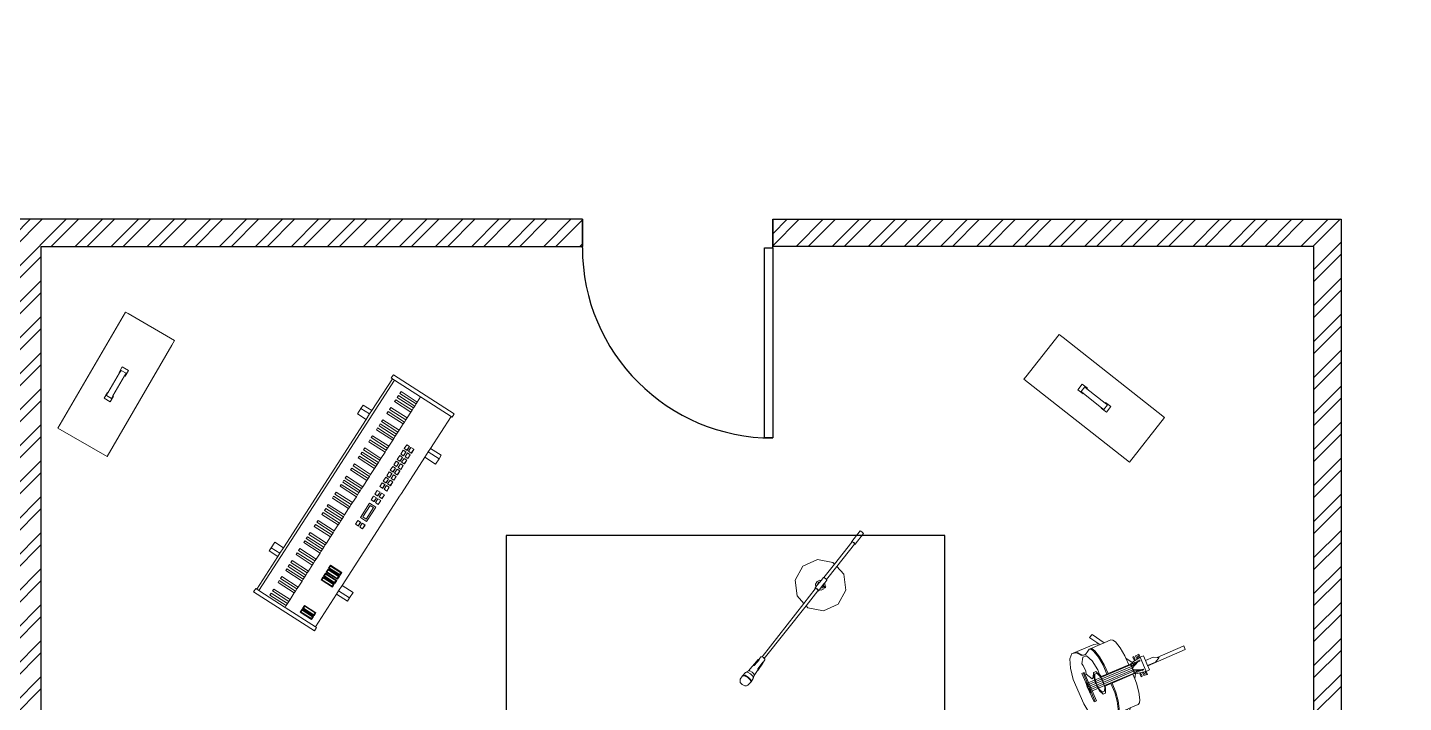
# Model space of a CAD drawing. Header units: metres. Extents: x 217 to 1422, y -179 to 129.
# Drawn here: x 1202.89 to 1213.02, y 44.3 to 49.27 of the extents above; entities that cross this region are included whole.
import ezdxf

# ---------------------------------------------------------------- set-up
doc = ezdxf.new("R2010")
doc.units = ezdxf.units.M
doc.header["$LTSCALE"] = 0.5
doc.header["$MEASUREMENT"] = 0

# ---------------------------------------------------------------- blocks, each defined once
blk = doc.blocks.new('Guitar Stand Accoustic')
at = {"lineweight": 0}
for p, q in [((-0.36, 14.26), (-0.15, 22.09)), ((-0.15, 22.09), (0.58, 22.15)), ((0.61, 22.04), (0.46, 16.54)), ((0.58, 22.15), (0.61, 22.04)), ((-0.24, 15.89), (0.3, 16.87)), ((0.3, 16.87), (0.46, 16.54)), ((0.46, 16.54), (0.8, 15.87)), ((-1.87, 13.59), (-1.88, 13.36)), ((-1.88, 13.36), (-1.38, 13.35)), ((-1.38, 13.58), (-1.87, 13.59)), ((-1.38, 13.53), (-1.38, 13.58)), ((-1.38, 13.53), (-1.25, 13.52)), ((-1.38, 13.37), (-1.38, 13.53)), ((-1.38, 13.35), (-1.38, 13.37)), ((-1.38, 13.37), (-1.22, 13.37)), ((-1.26, 13.57), (-1.24, 14.28)), ((-1.25, 13.52), (-1.26, 13.57)), ((-1.26, 13.57), (1.73, 13.52)), ((-1.22, 13.37), (-1.25, 13.52)), ((-1.24, 14.28), (-0.36, 14.26)), ((-1.17, 13.03), (-1.22, 13.37)), ((-0.69, 13.27), (-0.77, 13.21)), ((-0.61, 13.21), (-0.69, 13.27)), ((-0.36, 14.26), (-0.27, 14.26)), ((-0.27, 14.26), (-0.24, 15.89)), ((-0.27, 14.26), (0.77, 14.24)), ((0.8, 15.87), (0.77, 14.24)), ((1.75, 14.22), (0.77, 14.24)), ((1.63, 12.99), (1.69, 13.32)), ((1.69, 13.32), (1.72, 13.47)), ((1.85, 13.32), (1.69, 13.32)), ((1.72, 13.47), (1.73, 13.52)), ((1.85, 13.47), (1.72, 13.47)), ((1.73, 13.52), (1.75, 14.22)), ((1.85, 13.53), (2.35, 13.52)), ((1.85, 13.47), (1.85, 13.53)), ((1.85, 13.32), (1.85, 13.47)), ((1.85, 13.29), (1.85, 13.32)), ((2.35, 13.29), (1.85, 13.29)), ((2.35, 13.52), (2.35, 13.29)), ((-4.43, 10.79), (-5.88, 10.41)), ((-2.68, 10.98), (-4.43, 10.79)), ((-1.76, 10.98), (-2.68, 10.98)), ((-1.84, 12.51), (-1.85, 12.3)), ((-1.85, 12.3), (-1.35, 12.29)), ((-1.83, 13.1), (-1.84, 12.88)), ((-1.84, 12.88), (-1.34, 12.87)), ((-1.34, 12.5), (-1.84, 12.51)), ((-1.33, 13.09), (-1.83, 13.1)), ((-1.76, 10.98), (-0.79, 11.56)), ((-0.8, 10.97), (-1.76, 10.98)), ((-1.35, 12.45), (-1.34, 12.5)), ((-1.35, 12.45), (-1.07, 12.45)), ((-1.35, 12.3), (-1.35, 12.45)), ((-1.35, 12.29), (-1.35, 12.3)), ((-1.35, 12.3), (-1.05, 12.3)), ((-1.34, 13.04), (-1.33, 13.09)), ((-1.34, 13.04), (-1.17, 13.03)), ((-1.34, 12.89), (-1.34, 13.04)), ((-1.34, 12.87), (-1.34, 12.89)), ((-1.34, 12.89), (-1.14, 12.88)), ((-1.14, 12.88), (-1.17, 13.03)), ((-1.07, 12.45), (-1.14, 12.88)), ((-1.05, 12.3), (-1.07, 12.45)), ((-0.97, 11.86), (-1.05, 12.3)), ((-0.79, 11.6), (-0.97, 11.86)), ((-0.88, 6.63), (-0.8, 10.97)), ((-0.79, 11.43), (-0.8, 11.32)), ((-0.8, 10.97), (-0.8, 11.32)), ((-0.8, 11.32), (1.2, 11.28)), ((-0.67, 11.31), (-0.8, 11.32)), ((-0.79, 11.56), (-0.79, 11.6)), ((-0.79, 11.43), (-0.79, 11.56)), ((-0.79, 11.43), (1.2, 11.4)), ((-0.78, 5.06), (-0.67, 11.31)), ((-0.77, 12.9), (-0.77, 13.21)), ((-0.69, 12.96), (-0.77, 12.9)), ((-0.77, 12.9), (-0.61, 12.9)), ((-0.66, 12.19), (-0.74, 12.14)), ((-0.74, 11.83), (-0.74, 12.14)), ((-0.66, 11.88), (-0.74, 11.83)), ((-0.74, 11.83), (-0.58, 11.83)), ((-0.65, 12.78), (-0.73, 12.73)), ((-0.73, 12.41), (-0.73, 12.73)), ((-0.65, 12.47), (-0.73, 12.41)), ((-0.73, 12.41), (-0.57, 12.41)), ((-0.61, 12.9), (-0.69, 12.96)), ((-0.67, 11.31), (-0.66, 11.83)), ((-0.32, 11.31), (-0.67, 11.31)), ((-0.58, 12.14), (-0.66, 12.19)), ((-0.58, 11.83), (-0.66, 11.88)), ((-0.57, 12.72), (-0.65, 12.78)), ((-0.57, 12.41), (-0.65, 12.47)), ((0.02, 11.3), (-0.62, 12.9)), ((-0.61, 12.9), (-0.61, 13.21)), ((-0.32, 11.31), (-0.61, 12.41)), ((-0.58, 11.83), (-0.58, 12.14)), ((-0.57, 12.41), (-0.57, 12.72)), ((-0.48, 2.37), (-0.32, 11.31)), ((0.02, 11.3), (-0.32, 11.31)), ((-0.13, 2.37), (0.02, 11.3)), ((0.2, 11.3), (0.02, 11.3)), ((0.2, 11.3), (0.37, 11.29)), ((0.26, 5.11), (0.37, 11.29)), ((0.37, 11.29), (1.08, 12.87)), ((0.37, 11.29), (0.72, 11.29)), ((0.61, 5.07), (0.72, 11.29)), ((0.72, 11.29), (1.04, 12.38)), ((0.72, 11.29), (1.07, 11.28)), ((0.96, 5.02), (1.07, 11.28)), ((1, 12.11), (1.09, 12.16)), ((1, 11.8), (1, 12.11)), ((1, 11.8), (1.08, 11.85)), ((1.16, 11.8), (1, 11.8)), ((1.01, 12.69), (1.1, 12.75)), ((1.01, 12.38), (1.01, 12.69)), ((1.01, 12.38), (1.09, 12.44)), ((1.17, 12.38), (1.01, 12.38)), ((1.07, 13.18), (1.16, 13.24)), ((1.07, 12.87), (1.07, 13.18)), ((1.07, 12.87), (1.15, 12.92)), ((1.23, 12.87), (1.07, 12.87)), ((1.07, 11.28), (1.08, 11.8)), ((1.07, 11.28), (1.2, 11.28)), ((1.08, 11.85), (1.16, 11.8)), ((1.09, 12.44), (1.17, 12.38)), ((1.09, 12.16), (1.17, 12.11)), ((1.1, 12.75), (1.18, 12.69)), ((1.11, 6.6), (1.19, 10.93)), ((1.15, 12.92), (1.23, 12.87)), ((1.16, 13.24), (1.24, 13.18)), ((1.16, 11.8), (1.17, 12.11)), ((1.17, 12.38), (1.18, 12.69)), ((1.19, 10.93), (1.2, 11.28)), ((1.19, 10.93), (2.59, 10.89)), ((1.2, 11.57), (1.32, 11.72)), ((1.2, 11.4), (1.2, 11.57)), ((1.2, 11.4), (1.2, 11.28)), ((1.23, 12.87), (1.24, 13.18)), ((1.32, 11.72), (1.39, 11.81)), ((1.32, 11.72), (2.59, 10.89)), ((1.39, 11.81), (1.48, 12.25)), ((1.48, 12.25), (1.51, 12.4)), ((1.78, 12.25), (1.48, 12.25)), ((1.51, 12.4), (1.6, 12.84)), ((1.78, 12.4), (1.51, 12.4)), ((1.6, 12.84), (1.63, 12.99)), ((1.79, 12.83), (1.6, 12.84)), ((1.79, 12.98), (1.63, 12.99)), ((1.78, 12.4), (1.79, 12.45)), ((1.78, 12.25), (1.78, 12.4)), ((1.78, 12.24), (1.78, 12.25)), ((2.28, 12.23), (1.78, 12.24)), ((1.79, 12.98), (1.8, 13.04)), ((1.79, 12.83), (1.79, 12.98)), ((1.79, 12.81), (1.79, 12.83)), ((2.29, 12.81), (1.79, 12.81)), ((1.79, 12.45), (2.28, 12.44)), ((1.8, 13.04), (2.29, 13.03)), ((2.28, 12.44), (2.28, 12.23)), ((2.29, 13.03), (2.29, 12.81)), ((2.59, 10.89), (3.06, 10.88)), ((3.06, 10.88), (4.81, 10.63)), ((4.81, 10.63), (6.25, 10.2)), ((-9.13, 6.55), (-6.61, 8.06)), ((-6.62, 7.49), (-6.61, 8.06)), ((-6.61, 8.06), (-6.58, 9.77)), ((-6.41, 10.12), (-6.58, 9.77)), ((-5.88, 10.41), (-6.41, 10.12)), ((6.25, 10.2), (6.77, 9.89)), ((6.77, 9.89), (6.92, 9.54)), ((6.88, 7.25), (6.89, 8.1)), ((6.89, 8.1), (6.92, 9.54)), ((6.89, 8.1), (9.26, 6.56)), ((-8.72, 5.91), (-9.13, 6.55)), ((-7, 6.94), (-8.72, 5.91)), ((-7.22, 2.08), (-7.14, 6.42)), ((-7, 6.94), (-7.14, 6.42)), ((-6.92, 7.24), (-7, 6.94)), ((-6.62, 7.49), (-6.92, 7.24)), ((-6.49, 5.55), (-6.66, 5.2)), ((-6.66, 5.2), (-6.65, 5.44)), ((-6.65, 5.44), (-6.62, 7.49)), ((-6.49, 5.78), (-6.65, 5.44)), ((-5.96, 6.08), (-6.49, 5.78)), ((-5.96, 5.84), (-6.49, 5.55)), ((-4.51, 6.45), (-5.96, 6.08)), ((-4.51, 6.22), (-5.96, 5.84)), ((-2.75, 6.64), (-4.51, 6.45)), ((-2.76, 6.41), (-4.51, 6.22)), ((-0.88, 6.4), (-2.76, 6.41)), ((-0.88, 6.63), (-2.75, 6.64)), ((-0.91, 5.16), (-0.88, 6.4)), ((-0.88, 6.4), (-0.88, 6.63)), ((1.09, 5.13), (1.11, 6.36)), ((1.11, 6.6), (2.98, 6.54)), ((1.11, 6.36), (1.11, 6.6)), ((1.11, 6.36), (2.98, 6.31)), ((2.98, 6.54), (4.73, 6.29)), ((2.98, 6.31), (4.73, 6.06)), ((4.73, 6.29), (6.17, 5.86)), ((4.73, 6.06), (6.17, 5.63)), ((6.17, 5.86), (6.69, 5.55)), ((6.17, 5.63), (6.69, 5.31)), ((6.69, 5.55), (6.84, 5.2)), ((6.69, 5.31), (6.84, 4.96)), ((6.84, 5.2), (6.88, 7.25)), ((6.88, 7.25), (7.09, 7.06)), ((8.83, 5.94), (7.09, 7.06)), ((7.09, 7.06), (7.17, 6.99)), ((7.17, 6.99), (7.37, 6.16)), ((7.29, 1.83), (7.37, 6.16)), ((8.93, 5.91), (8.83, 5.94)), ((9.26, 6.56), (8.93, 5.91)), ((-7, 2.9), (-7.22, 2.08)), ((-7, 2.67), (-7.22, 1.85)), ((-6.15, 3.59), (-7, 2.9)), ((-6.16, 3.36), (-7, 2.67)), ((-6.66, 5.2), (-6.43, 4.85)), ((-6.43, 4.85), (-6, 4.17)), ((-5.96, 4.11), (-6.16, 3.36)), ((-6, 4.17), (-6.15, 3.59)), ((-6, 4.17), (-5.96, 4.11)), ((-1.31, 5.12), (-2.19, 4.74)), ((-2.19, 4.74), (-2.19, 4.24)), ((-2.19, 4.24), (-1.33, 3.82)), ((-1.81, 4.69), (-1.82, 4.27)), ((-1.82, 4.27), (-1.1, 3.93)), ((-1.08, 5.01), (-1.81, 4.69)), ((-1.33, 3.82), (-0.05, 3.66)), ((-0.91, 5.16), (-1.31, 5.12)), ((-1.1, 3.93), (0.07, 3.78)), ((0.09, 5.12), (-1.08, 5.01)), ((-0.91, 5.04), (-0.91, 5.16)), ((-0.03, 5.12), (-0.91, 5.04)), ((-0.83, 2.38), (-0.78, 5.06)), ((-0.03, 5.12), (0.21, 5.12)), ((1.24, 3.88), (0.07, 3.78)), ((0.09, 5.12), (1.26, 4.97)), ((1.47, 3.77), (0.18, 3.66)), ((0.21, 5.12), (1.08, 5.01)), ((0.22, 2.36), (0.26, 5.11)), ((0.56, 2.36), (0.61, 5.07)), ((0.91, 2.35), (0.96, 5.02)), ((1.08, 5.01), (1.09, 5.13)), ((1.09, 5.13), (1.49, 5.07)), ((1.97, 4.21), (1.24, 3.88)), ((1.26, 4.97), (1.98, 4.62)), ((1.3, 3.4), (1.47, 3.66)), ((2.58, 2.66), (1.3, 3.4)), ((2.34, 4.16), (1.47, 3.77)), ((2.34, 4.04), (1.47, 3.66)), ((1.49, 5.07), (1.69, 4.98)), ((1.49, 4.96), (1.69, 4.98)), ((1.49, 4.96), (2.35, 4.54)), ((1.69, 4.98), (2.5, 5.05)), ((1.98, 4.62), (1.97, 4.21)), ((2.35, 4.54), (2.34, 4.16)), ((2.34, 4.16), (2.34, 4.04)), ((2.5, 5.05), (4.57, 4.69)), ((3.16, 2.77), (2.58, 2.66)), ((4.35, 2.74), (3.16, 2.77)), ((4.77, 2.61), (4.35, 2.74)), ((4.57, 4.69), (5.83, 4.03)), ((5.9, 3.26), (4.77, 2.61)), ((5.83, 4.03), (5.9, 3.26)), ((6.15, 3.96), (6.1, 3.89)), ((6.1, 3.89), (6.27, 3.14)), ((6.6, 4.62), (6.15, 3.96)), ((6.15, 3.96), (6.28, 3.37)), ((6.27, 3.14), (7.09, 2.42)), ((6.28, 3.37), (7.1, 2.65)), ((6.84, 4.96), (6.6, 4.62)), ((6.84, 4.96), (6.84, 5.2)), ((-7.22, 1.85), (-7.22, 2.08)), ((-7.22, 1.85), (-6.44, 1.05)), ((-6.44, 1.05), (-4.79, 0.42)), ((-4.79, 0.42), (-2.55, 0.05)), ((-2.94, 2.53), (-2.95, 2.3)), ((-2.95, 2.3), (-2.95, 2.05)), ((-2.95, 2.3), (3.03, 2.2)), ((-2.95, 2.05), (-1.71, 2.03)), ((-2.94, 2.53), (3.03, 2.43)), ((-2.55, 0.05), (2.55, -0.05)), ((-0.84, 1.97), (-1.71, 2.03)), ((-0.91, 2.17), (-1.06, 2.08)), ((-1.06, 2.08), (-0.76, 2.08)), ((-0.76, 2.08), (-0.91, 2.17)), ((-0.84, 1.97), (0.03, 1.89)), ((-0.56, 2.17), (-0.71, 2.08)), ((-0.71, 2.08), (-0.41, 2.07)), ((-0.41, 2.07), (-0.56, 2.17)), ((-0.21, 2.16), (-0.36, 2.07)), ((-0.36, 2.07), (-0.06, 2.06)), ((-0.06, 2.06), (-0.21, 2.16)), ((0.9, 1.94), (0.03, 1.89)), ((0.14, 2.06), (0.29, 2.15)), ((0.43, 2.06), (0.14, 2.06)), ((0.29, 2.15), (0.43, 2.06)), ((0.49, 2.05), (0.64, 2.14)), ((0.78, 2.05), (0.49, 2.05)), ((0.64, 2.14), (0.78, 2.05)), ((0.83, 2.05), (0.98, 2.13)), ((1.13, 2.04), (0.83, 2.05)), ((0.9, 1.94), (1.78, 1.97)), ((0.98, 2.13), (1.13, 2.04)), ((3.02, 1.94), (1.78, 1.97)), ((4.8, 0.25), (2.55, -0.05)), ((3.03, 2.2), (3.02, 1.94)), ((3.03, 2.43), (3.03, 2.2)), ((6.48, 0.82), (4.8, 0.25)), ((7.29, 1.59), (6.48, 0.82)), ((7.09, 2.42), (7.29, 1.59)), ((7.1, 2.65), (7.29, 1.83)), ((7.29, 1.59), (7.29, 1.83))]:
    blk.add_line(p, q, dxfattribs=at)
blk = doc.blocks.new('Keyboard')
at = {"lineweight": 0}
for p, q in [((-16.73, 13.45), (-16.73, 15.94)), ((-16.73, 15.94), (-15.98, 15.94)), ((-15.98, 13.45), (-15.98, 15.94)), ((-15.98, 15.94), (-14.7, 15.94)), ((-14.7, 13.45), (-14.7, 15.94)), ((14.7, 13.45), (14.7, 15.94)), ((14.7, 15.94), (15.98, 15.94)), ((15.98, 13.45), (15.98, 15.94)), ((16.75, 15.94), (15.98, 15.94)), ((16.75, 13.45), (16.75, 15.94)), ((-24.24, 13.7), (-24.99, 13.7)), ((-24.99, 13.7), (-24.99, -0.25)), ((-24.24, 13.7), (-24.24, 13.45)), ((-24.24, 13.45), (-24.24, 6.48)), ((-16.73, 13.45), (-24.24, 13.45)), ((-15.98, 13.45), (-16.73, 13.45)), ((-14.7, 13.45), (-15.98, 13.45)), ((-5.93, 13.45), (-14.7, 13.45)), ((-5.33, 13.45), (-5.93, 13.45)), ((5.76, 13.45), (-5.33, 13.45)), ((6.41, 13.45), (5.76, 13.45)), ((14.7, 13.45), (6.41, 13.45)), ((15.98, 13.45), (14.7, 13.45)), ((16.75, 13.45), (15.98, 13.45)), ((24.08, 13.45), (16.75, 13.45)), ((24.08, 13.45), (24.08, 13.7)), ((24.08, 13.7), (24.82, 13.7)), ((24.08, 6.48), (24.08, 13.45)), ((24.82, -0.25), (24.82, 13.7)), ((-23.43, 12.04), (-22.75, 12.04)), ((-23.43, 9.44), (-23.43, 12.04)), ((-23.31, 11.92), (-22.87, 11.92)), ((-23.31, 9.56), (-23.31, 11.92)), ((-22.87, 9.56), (-22.87, 11.92)), ((-22.75, 12.04), (-22.75, 9.44)), ((-22.56, 12.04), (-21.87, 12.04)), ((-22.56, 9.44), (-22.56, 12.04)), ((-22.43, 11.92), (-22, 11.92)), ((-22.43, 9.56), (-22.43, 11.92)), ((-22, 9.56), (-22, 11.92)), ((-21.87, 12.04), (-21.87, 9.44)), ((-16.02, 12.04), (-15.34, 12.04)), ((-16.02, 9.44), (-16.02, 12.04)), ((-15.9, 11.92), (-15.46, 11.92)), ((-15.9, 9.56), (-15.9, 11.92)), ((-15.46, 9.56), (-15.46, 11.92)), ((-15.34, 12.04), (-15.34, 9.44)), ((-15.15, 12.04), (-14.46, 12.04)), ((-15.15, 9.44), (-15.15, 12.04)), ((-15.02, 11.92), (-14.59, 11.92)), ((-15.02, 9.56), (-15.02, 11.92)), ((-14.59, 9.56), (-14.59, 11.92)), ((-14.46, 12.04), (-14.46, 9.44)), ((-14.21, 12.04), (-13.53, 12.04)), ((-14.21, 9.44), (-14.21, 12.04)), ((-14.09, 11.92), (-13.65, 11.92)), ((-14.09, 9.56), (-14.09, 11.92)), ((-13.65, 9.56), (-13.65, 11.92)), ((-13.53, 12.04), (-13.53, 9.44)), ((-13.34, 12.04), (-12.66, 12.04)), ((-13.34, 9.44), (-13.34, 12.04)), ((-13.22, 11.92), (-12.78, 11.92)), ((-13.22, 9.56), (-13.22, 11.92)), ((-12.78, 9.56), (-12.78, 11.92)), ((-12.66, 12.04), (-12.66, 9.44)), ((-3.39, 10.85), (-2.52, 10.85)), ((-3.39, 10.85), (-3.39, 10.83)), ((-3.39, 10.83), (-2.52, 10.83)), ((-3.39, 10.21), (-3.39, 10.83)), ((-2.52, 10.85), (-2.52, 10.83)), ((-2.52, 10.21), (-2.52, 10.83)), ((-1.77, 10.72), (-1.77, 9.29)), ((1.53, 10.72), (-1.77, 10.72)), ((1.53, 9.29), (1.53, 10.72)), ((2.21, 10.85), (3.08, 10.85)), ((2.21, 10.85), (2.21, 10.83)), ((2.21, 10.83), (3.08, 10.83)), ((2.21, 10.21), (2.21, 10.83)), ((3.08, 10.85), (3.08, 10.83)), ((3.08, 10.21), (3.08, 10.83)), ((3.52, 10.85), (4.39, 10.85)), ((3.52, 10.85), (3.52, 10.83)), ((3.52, 10.83), (4.39, 10.83)), ((3.52, 10.21), (3.52, 10.83)), ((4.39, 10.85), (4.39, 10.83)), ((4.39, 10.21), (4.39, 10.83)), ((5.26, 10.85), (6.13, 10.85)), ((5.26, 10.85), (5.26, 10.83)), ((5.26, 10.83), (6.13, 10.83)), ((5.26, 10.21), (5.26, 10.83)), ((6.13, 10.85), (6.13, 10.83)), ((6.13, 10.21), (6.13, 10.83)), ((6.51, 10.85), (7.38, 10.85)), ((6.51, 10.85), (6.51, 10.83)), ((6.51, 10.83), (7.38, 10.83)), ((6.51, 10.21), (6.51, 10.83)), ((7.38, 10.85), (7.38, 10.83)), ((7.38, 10.21), (7.38, 10.83)), ((7.75, 10.85), (8.62, 10.85)), ((7.75, 10.85), (7.75, 10.83)), ((7.75, 10.83), (8.62, 10.83)), ((7.75, 10.21), (7.75, 10.83)), ((8.62, 10.85), (8.62, 10.83)), ((8.62, 10.21), (8.62, 10.83)), ((9, 10.85), (9.87, 10.85)), ((9, 10.85), (9, 10.83)), ((9, 10.83), (9.87, 10.83)), ((9, 10.21), (9, 10.83)), ((9.87, 10.85), (9.87, 10.83)), ((9.87, 10.21), (9.87, 10.83)), ((10.24, 10.85), (11.11, 10.85)), ((10.24, 10.85), (10.24, 10.83)), ((10.24, 10.83), (11.11, 10.83)), ((10.24, 10.21), (10.24, 10.83)), ((11.11, 10.85), (11.11, 10.83)), ((11.11, 10.21), (11.11, 10.83)), ((11.49, 10.85), (12.36, 10.85)), ((11.49, 10.85), (11.49, 10.83)), ((11.49, 10.83), (12.36, 10.83)), ((11.49, 10.21), (11.49, 10.83)), ((12.36, 10.85), (12.36, 10.83)), ((12.36, 10.21), (12.36, 10.83)), ((12.73, 10.85), (13.6, 10.85)), ((12.73, 10.85), (12.73, 10.83)), ((12.73, 10.83), (13.6, 10.83)), ((12.73, 10.21), (12.73, 10.83)), ((13.6, 10.85), (13.6, 10.83)), ((13.6, 10.21), (13.6, 10.83)), ((13.98, 10.85), (14.85, 10.85)), ((13.98, 10.85), (13.98, 10.83)), ((13.98, 10.83), (14.85, 10.83)), ((13.98, 10.21), (13.98, 10.83)), ((14.85, 10.85), (14.85, 10.83)), ((14.85, 10.21), (14.85, 10.83)), ((-22.75, 9.44), (-23.43, 9.44)), ((-23.31, 9.56), (-22.87, 9.56)), ((-21.87, 9.44), (-22.56, 9.44)), ((-22.43, 9.56), (-22, 9.56)), ((-15.34, 9.44), (-16.02, 9.44)), ((-15.9, 9.56), (-15.46, 9.56)), ((-14.46, 9.44), (-15.15, 9.44)), ((-15.02, 9.56), (-14.59, 9.56)), ((-13.53, 9.44), (-14.21, 9.44)), ((-14.09, 9.56), (-13.65, 9.56)), ((-12.66, 9.44), (-13.34, 9.44)), ((-13.22, 9.56), (-12.78, 9.56)), ((-2.52, 10.21), (-3.39, 10.21)), ((-3.39, 9.86), (-2.52, 9.86)), ((-3.39, 9.86), (-3.39, 9.84)), ((-3.39, 9.84), (-2.52, 9.84)), ((-3.39, 9.22), (-3.39, 9.84)), ((-2.52, 9.22), (-3.39, 9.22)), ((-2.52, 9.86), (-2.52, 9.84)), ((-2.52, 9.22), (-2.52, 9.84)), ((-1.77, 9.29), (1.53, 9.29)), ((-1.44, 9.62), (-1.44, 10.39)), ((-1.44, 10.39), (1.2, 10.39)), ((1.2, 9.62), (-1.44, 9.62)), ((1.2, 10.39), (1.2, 9.62)), ((3.08, 10.21), (2.21, 10.21)), ((2.21, 9.86), (3.08, 9.86)), ((2.21, 9.86), (2.21, 9.84)), ((2.21, 9.84), (3.08, 9.84)), ((2.21, 9.22), (2.21, 9.84)), ((3.08, 9.22), (2.21, 9.22)), ((3.08, 9.86), (3.08, 9.84)), ((3.08, 9.22), (3.08, 9.84)), ((4.39, 10.21), (3.52, 10.21)), ((3.52, 9.86), (4.39, 9.86)), ((3.52, 9.86), (3.52, 9.84)), ((3.52, 9.84), (4.39, 9.84)), ((3.52, 9.22), (3.52, 9.84)), ((4.39, 9.22), (3.52, 9.22)), ((4.39, 9.86), (4.39, 9.84)), ((4.39, 9.22), (4.39, 9.84)), ((6.13, 10.21), (5.26, 10.21)), ((5.26, 9.86), (6.13, 9.86)), ((5.26, 9.86), (5.26, 9.84)), ((5.26, 9.84), (6.13, 9.84)), ((5.26, 9.22), (5.26, 9.84)), ((6.13, 9.22), (5.26, 9.22)), ((6.13, 9.86), (6.13, 9.84)), ((6.13, 9.22), (6.13, 9.84)), ((7.38, 10.21), (6.51, 10.21)), ((6.51, 9.86), (7.38, 9.86)), ((6.51, 9.86), (6.51, 9.84)), ((6.51, 9.84), (7.38, 9.84)), ((6.51, 9.22), (6.51, 9.84)), ((7.38, 9.22), (6.51, 9.22)), ((7.38, 9.86), (7.38, 9.84)), ((7.38, 9.22), (7.38, 9.84)), ((8.62, 10.21), (7.75, 10.21)), ((7.75, 9.86), (8.62, 9.86)), ((7.75, 9.86), (7.75, 9.84)), ((7.75, 9.84), (8.62, 9.84)), ((7.75, 9.22), (7.75, 9.84)), ((8.62, 9.22), (7.75, 9.22)), ((8.62, 9.86), (8.62, 9.84)), ((8.62, 9.22), (8.62, 9.84)), ((9.87, 10.21), (9, 10.21)), ((9, 9.86), (9.87, 9.86)), ((9, 9.86), (9, 9.84)), ((9, 9.84), (9.87, 9.84)), ((9, 9.22), (9, 9.84)), ((9.87, 9.22), (9, 9.22)), ((9.87, 9.86), (9.87, 9.84)), ((9.87, 9.22), (9.87, 9.84)), ((11.11, 10.21), (10.24, 10.21)), ((10.24, 9.86), (11.11, 9.86)), ((10.24, 9.86), (10.24, 9.84)), ((10.24, 9.84), (11.11, 9.84)), ((10.24, 9.22), (10.24, 9.84)), ((11.11, 9.22), (10.24, 9.22)), ((11.11, 9.86), (11.11, 9.84)), ((11.11, 9.22), (11.11, 9.84)), ((12.36, 10.21), (11.49, 10.21)), ((11.49, 9.86), (12.36, 9.86)), ((11.49, 9.86), (11.49, 9.84)), ((11.49, 9.84), (12.36, 9.84)), ((11.49, 9.22), (11.49, 9.84)), ((12.36, 9.22), (11.49, 9.22)), ((12.36, 9.86), (12.36, 9.84)), ((12.36, 9.22), (12.36, 9.84)), ((13.6, 10.21), (12.73, 10.21)), ((12.73, 9.86), (13.6, 9.86)), ((12.73, 9.86), (12.73, 9.84)), ((12.73, 9.84), (13.6, 9.84)), ((12.73, 9.22), (12.73, 9.84)), ((13.6, 9.22), (12.73, 9.22)), ((13.6, 9.86), (13.6, 9.84)), ((13.6, 9.22), (13.6, 9.84)), ((14.85, 10.21), (13.98, 10.21)), ((13.98, 9.86), (14.85, 9.86)), ((13.98, 9.86), (13.98, 9.84)), ((13.98, 9.84), (14.85, 9.84)), ((13.98, 9.22), (13.98, 9.84)), ((14.85, 9.22), (13.98, 9.22)), ((14.85, 9.86), (14.85, 9.84)), ((14.85, 9.22), (14.85, 9.84)), ((-24.24, 0.5), (-24.24, 6.48)), ((-24.24, 6.48), (-23.8, 6.48)), ((-23.8, 2.74), (-23.8, 6.48)), ((-23.8, 6.48), (-23.37, 6.48)), ((-23.37, 6.48), (-23.37, 2.74)), ((-23.37, 6.48), (-22.86, 6.48)), ((-22.86, 2.74), (-22.86, 6.48)), ((-22.86, 6.48), (-22.43, 6.48)), ((-22.43, 6.48), (-22.43, 2.74)), ((-22.43, 6.48), (-20.93, 6.48)), ((-20.93, 2.74), (-20.93, 6.48)), ((-20.93, 6.48), (-20.5, 6.48)), ((-20.5, 6.48), (-20.5, 2.74)), ((-20.5, 6.48), (-20, 6.48)), ((-20, 2.74), (-20, 6.48)), ((-20, 6.48), (-19.57, 6.48)), ((-19.57, 6.48), (-19.57, 2.74)), ((-19.57, 6.48), (-18.19, 6.48)), ((-18.19, 2.74), (-18.19, 6.48)), ((-18.19, 6.48), (-17.76, 6.48)), ((-17.76, 6.48), (-17.76, 2.74)), ((-17.76, 6.48), (-17.26, 6.48)), ((-17.26, 2.74), (-17.26, 6.48)), ((-17.26, 6.48), (-16.83, 6.48)), ((-16.83, 6.48), (-16.83, 2.74)), ((-16.83, 6.48), (-16.32, 6.48)), ((-16.32, 2.74), (-16.32, 6.48)), ((-16.32, 6.48), (-15.89, 6.48)), ((-15.89, 6.48), (-15.89, 2.74)), ((-15.89, 6.48), (-14.52, 6.48)), ((-14.52, 2.74), (-14.52, 6.48)), ((-14.52, 6.48), (-14.09, 6.48)), ((-14.09, 6.48), (-14.09, 2.74)), ((-14.09, 6.48), (-13.58, 6.48)), ((-13.58, 2.74), (-13.58, 6.48)), ((-13.58, 6.48), (-13.15, 6.48)), ((-13.15, 6.48), (-13.15, 2.74)), ((-13.15, 6.48), (-11.78, 6.48)), ((-11.78, 2.74), (-11.78, 6.48)), ((-11.78, 6.48), (-11.35, 6.48)), ((-11.35, 6.48), (-11.35, 2.74)), ((-11.35, 6.48), (-10.84, 6.48)), ((-10.84, 2.74), (-10.84, 6.48)), ((-10.84, 6.48), (-10.41, 6.48)), ((-10.41, 6.48), (-10.41, 2.74)), ((-10.41, 6.48), (-9.91, 6.48)), ((-9.91, 2.74), (-9.91, 6.48)), ((-9.91, 6.48), (-9.48, 6.48)), ((-9.48, 6.48), (-9.48, 2.74)), ((-9.48, 6.48), (-8.04, 6.48)), ((-8.04, 2.74), (-8.04, 6.48)), ((-8.04, 6.48), (-7.61, 6.48)), ((-7.61, 6.48), (-7.61, 2.74)), ((-7.61, 6.48), (-7.11, 6.48)), ((-7.11, 2.74), (-7.11, 6.48)), ((-7.11, 6.48), (-6.68, 6.48)), ((-6.68, 6.48), (-6.68, 2.74)), ((-6.68, 6.48), (-5.3, 6.48)), ((-5.3, 2.74), (-5.3, 6.48)), ((-5.3, 6.48), (-4.87, 6.48)), ((-4.87, 6.48), (-4.87, 2.74)), ((-4.87, 6.48), (-4.37, 6.48)), ((-4.37, 2.74), (-4.37, 6.48)), ((-4.37, 6.48), (-3.94, 6.48)), ((-3.94, 6.48), (-3.94, 2.74)), ((-3.94, 6.48), (-3.43, 6.48)), ((-3.43, 2.74), (-3.43, 6.48)), ((-3.43, 6.48), (-3, 6.48)), ((-3, 6.48), (-3, 2.74)), ((-3, 6.48), (-1.57, 6.48)), ((-1.57, 2.74), (-1.57, 6.48)), ((-1.57, 6.48), (-1.14, 6.48)), ((-1.14, 6.48), (-1.14, 2.74)), ((-1.14, 6.48), (-0.63, 6.48)), ((-0.63, 2.74), (-0.63, 6.48)), ((-0.63, 6.48), (-0.2, 6.48)), ((-0.2, 6.48), (-0.2, 2.74)), ((-0.2, 6.48), (1.17, 6.48)), ((1.17, 2.74), (1.17, 6.48)), ((1.17, 6.48), (1.6, 6.48)), ((1.6, 6.48), (1.6, 2.74)), ((1.6, 6.48), (2.11, 6.48)), ((2.11, 2.74), (2.11, 6.48)), ((2.11, 6.48), (2.54, 6.48)), ((2.54, 6.48), (2.54, 2.74)), ((2.54, 6.48), (3.04, 6.48)), ((3.04, 2.74), (3.04, 6.48)), ((3.04, 6.48), (3.47, 6.48)), ((3.47, 6.48), (3.47, 2.74)), ((3.47, 6.48), (4.91, 6.48)), ((4.91, 2.74), (4.91, 6.48)), ((4.91, 6.48), (5.34, 6.48)), ((5.34, 6.48), (5.34, 2.74)), ((5.34, 6.48), (5.84, 6.48)), ((5.84, 2.74), (5.84, 6.48)), ((5.84, 6.48), (6.27, 6.48)), ((6.27, 6.48), (6.27, 2.74)), ((6.27, 6.48), (7.65, 6.48)), ((7.65, 2.74), (7.65, 6.48)), ((7.65, 6.48), (8.08, 6.48)), ((8.08, 6.48), (8.08, 2.74)), ((8.08, 6.48), (8.58, 6.48)), ((8.58, 2.74), (8.58, 6.48)), ((8.58, 6.48), (9.01, 6.48)), ((9.01, 6.48), (9.01, 2.74)), ((9.01, 6.48), (9.52, 6.48)), ((9.52, 2.74), (9.52, 6.48)), ((9.52, 6.48), (9.95, 6.48)), ((9.95, 6.48), (9.95, 2.74)), ((9.95, 6.48), (11.39, 6.48)), ((11.39, 2.74), (11.39, 6.48)), ((11.39, 6.48), (11.82, 6.48)), ((11.82, 6.48), (11.82, 2.74)), ((11.82, 6.48), (12.32, 6.48)), ((12.32, 2.74), (12.32, 6.48)), ((12.32, 6.48), (12.75, 6.48)), ((12.75, 6.48), (12.75, 2.74)), ((12.75, 6.48), (14.13, 6.48)), ((14.13, 2.74), (14.13, 6.48)), ((14.13, 6.48), (14.56, 6.48)), ((14.56, 6.48), (14.56, 2.74)), ((14.56, 6.48), (15.06, 6.48)), ((15.06, 2.74), (15.06, 6.48)), ((15.06, 6.48), (15.49, 6.48)), ((15.49, 6.48), (15.49, 2.74)), ((15.49, 6.48), (15.99, 6.48)), ((15.99, 2.74), (15.99, 6.48)), ((15.99, 6.48), (16.42, 6.48)), ((16.42, 6.48), (16.42, 2.74)), ((16.42, 6.48), (17.86, 6.48)), ((17.86, 2.74), (17.86, 6.48)), ((17.86, 6.48), (18.29, 6.48)), ((18.29, 6.48), (18.29, 2.74)), ((18.29, 6.48), (18.8, 6.48)), ((18.8, 2.74), (18.8, 6.48)), ((18.8, 6.48), (19.23, 6.48)), ((19.23, 6.48), (19.23, 2.74)), ((19.23, 6.48), (20.6, 6.48)), ((20.6, 2.74), (20.6, 6.48)), ((20.6, 6.48), (21.03, 6.48)), ((21.03, 6.48), (21.03, 2.74)), ((21.03, 6.48), (21.54, 6.48)), ((21.54, 2.74), (21.54, 6.48)), ((21.54, 6.48), (21.97, 6.48)), ((21.97, 6.48), (21.97, 2.74)), ((21.97, 6.48), (22.47, 6.48)), ((22.47, 2.74), (22.47, 6.48)), ((22.47, 6.48), (22.9, 6.48)), ((22.9, 6.48), (22.9, 2.74)), ((22.9, 6.48), (24.08, 6.48)), ((24.08, 0.5), (24.08, 6.48)), ((-23.37, 2.74), (-23.8, 2.74)), ((-22.43, 2.74), (-22.86, 2.74)), ((-20.5, 2.74), (-20.93, 2.74)), ((-19.57, 2.74), (-20, 2.74)), ((-17.76, 2.74), (-18.19, 2.74)), ((-16.83, 2.74), (-17.26, 2.74)), ((-15.89, 2.74), (-16.32, 2.74)), ((-14.09, 2.74), (-14.52, 2.74)), ((-13.15, 2.74), (-13.58, 2.74)), ((-11.35, 2.74), (-11.78, 2.74)), ((-10.41, 2.74), (-10.84, 2.74)), ((-9.48, 2.74), (-9.91, 2.74)), ((-7.61, 2.74), (-8.04, 2.74)), ((-6.68, 2.74), (-7.11, 2.74)), ((-4.87, 2.74), (-5.3, 2.74)), ((-3.94, 2.74), (-4.37, 2.74)), ((-3, 2.74), (-3.43, 2.74)), ((-1.14, 2.74), (-1.57, 2.74)), ((-0.2, 2.74), (-0.63, 2.74)), ((1.6, 2.74), (1.17, 2.74)), ((2.54, 2.74), (2.11, 2.74)), ((3.47, 2.74), (3.04, 2.74)), ((5.34, 2.74), (4.91, 2.74)), ((6.27, 2.74), (5.84, 2.74)), ((8.08, 2.74), (7.65, 2.74)), ((9.01, 2.74), (8.58, 2.74)), ((9.95, 2.74), (9.52, 2.74)), ((11.82, 2.74), (11.39, 2.74)), ((12.75, 2.74), (12.32, 2.74)), ((14.56, 2.74), (14.13, 2.74)), ((15.49, 2.74), (15.06, 2.74)), ((16.42, 2.74), (15.99, 2.74)), ((18.29, 2.74), (17.86, 2.74)), ((19.23, 2.74), (18.8, 2.74)), ((21.03, 2.74), (20.6, 2.74)), ((21.97, 2.74), (21.54, 2.74)), ((22.9, 2.74), (22.47, 2.74)), ((-24.24, 0), (-24.24, 0.5)), ((-24.24, 0.5), (-4.92, 0.5)), ((-14.7, 0), (14.7, 0)), ((-4.92, 0.5), (24.08, 0.5)), ((24.08, 0), (24.08, 0.5)), ((-24.24, -0.25), (-24.99, -0.25)), ((-24.24, 0), (-16.73, 0)), ((-24.24, -0.25), (-24.24, 0)), ((-16.73, -1.99), (-16.73, 0)), ((-16.73, 0), (-15.98, 0)), ((-15.98, -1.99), (-16.73, -1.99)), ((-15.98, -1.99), (-15.98, 0)), ((-15.98, 0), (-14.7, 0)), ((-14.7, -1.99), (-15.98, -1.99)), ((-14.7, -1.99), (-14.7, 0)), ((14.7, -1.99), (14.7, 0)), ((14.7, 0), (15.98, 0)), ((14.7, -1.99), (15.98, -1.99)), ((15.98, -1.99), (15.98, 0)), ((15.98, 0), (16.75, 0)), ((16.75, -1.99), (15.98, -1.99)), ((16.75, -1.99), (16.75, 0)), ((16.75, 0), (24.08, 0)), ((24.08, -0.25), (24.08, 0)), ((24.82, -0.25), (24.08, -0.25))]:
    blk.add_line(p, q, dxfattribs=at)
blk = doc.blocks.new('Amp')
at = {"lineweight": 0}
for p, q in [((-12.95, 0), (-12.95, 10.96)), ((-12.95, 10.96), (11.96, 10.96)), ((12.95, 10.96), (11.96, 10.96)), ((12.95, 0.58), (12.95, 10.96)), ((-2.24, 6.18), (-3.49, 6.18)), ((-3.49, 6.18), (-3.49, 4.81)), ((-2.8, 6.05), (-2.8, 4.93)), ((-2.24, 6.05), (-2.8, 6.05)), ((-2.24, 6.18), (-2.24, 6.05)), ((-2.24, 6.05), (2.24, 6.05)), ((2.24, 6.18), (3.49, 6.18)), ((2.24, 6.18), (2.24, 6.05)), ((2.24, 6.05), (2.8, 6.05)), ((2.8, 6.05), (2.8, 4.93)), ((3.49, 6.18), (3.49, 4.81)), ((-2.24, 4.81), (-3.49, 4.81)), ((-2.24, 4.93), (-2.8, 4.93)), ((-2.24, 4.81), (-2.24, 4.93)), ((-2.24, 4.93), (2.24, 4.93)), ((2.24, 4.81), (2.24, 4.93)), ((2.24, 4.93), (2.8, 4.93)), ((2.24, 4.81), (3.49, 4.81)), ((12.95, 0), (-12.95, 0)), ((12.95, 0), (12.95, 0.58))]:
    blk.add_line(p, q, dxfattribs=at)
blk = doc.blocks.new('Mic 1')
at = {"lineweight": 0}
for p, q in [((0.03, 12.95), (-0.4, 12.89)), ((-0.4, 12.89), (-0.4, 10.31)), ((0.45, 12.89), (0.03, 12.95)), ((0.45, 12.89), (0.45, 10.31)), ((0.03, 10.37), (-0.4, 10.31)), ((-0.4, 10.31), (-0.4, 10.18)), ((-0.4, 10.18), (-0.3, 10.17)), ((0.03, 10.34), (-0.3, 10.3)), ((-0.3, 10.3), (-0.3, 10.17)), ((-0.3, 10.17), (-0.3, 4.69)), ((0.45, 10.31), (0.03, 10.37)), ((0.35, 10.3), (0.03, 10.34)), ((0.35, 10.3), (0.35, 10.17)), ((0.35, 10.17), (0.45, 10.18)), ((0.35, 10.17), (0.35, 4.79)), ((0.45, 10.18), (0.45, 10.31)), ((-2.27, 4.37), (-4.45, 2.2)), ((-0.3, 4.69), (-2.27, 4.37)), ((-0.3, 4.69), (-0.3, 1.5)), ((0.77, 4.85), (0.35, 4.79)), ((0.35, 4.79), (0.35, 1.5)), ((3.51, 3.46), (0.77, 4.85)), ((4.91, 0.71), (3.51, 3.46)), ((-4.45, 2.2), (-4.93, -0.84)), ((-1.07, 0.21), (-1.1, 0.09)), ((-1.1, 0.09), (-0.92, 0.04)), ((-1.07, 0.21), (-1.04, 0.33)), ((-1.07, 0.21), (-0.78, 0.14)), ((-1.04, 0.33), (-0.88, 0.29)), ((-0.92, 0.04), (-0.96, -0.22)), ((-0.92, 0.04), (-0.81, 0.02)), ((-0.86, 0.37), (-0.88, 0.29)), ((-0.88, 0.29), (-0.75, 0.26)), ((-0.45, 0.79), (-0.86, 0.37)), ((-0.8, 0.06), (-0.81, 0.02)), ((-0.78, 0.14), (-0.8, 0.06)), ((-0.6, 0.01), (-0.8, 0.06)), ((-0.78, 0.14), (-0.76, 0.22)), ((-0.58, 0.09), (-0.78, 0.14)), ((-0.76, 0.22), (-0.75, 0.26)), ((-0.76, 0.22), (-0.56, 0.17)), ((-0.6, 0.01), (-0.67, -0.24)), ((-0.58, 0.09), (-0.6, 0.01)), ((-0.49, 0.41), (-0.58, 0.09)), ((-0.58, 0.09), (-0.56, 0.17)), ((-0.4, 0.44), (-0.49, 0.41)), ((-0.4, 0.79), (-0.45, 0.79)), ((-0.3, 1.5), (-0.4, 1.48)), ((-0.4, 1.48), (-0.4, 0.79)), ((-0.4, 0.79), (-0.4, 0.44)), ((-0.4, 0.44), (-0.4, -0.51)), ((0.03, 1.55), (-0.3, 1.5)), ((0.35, 1.5), (0.03, 1.55)), ((0.45, 1.48), (0.35, 1.5)), ((0.45, 1.48), (0.45, 0.72)), ((0.66, 0.61), (0.45, 0.72)), ((0.45, 0.72), (0.45, 0.3)), ((0.64, 0.11), (0.45, 0.3)), ((0.45, 0.3), (0.45, -0.55)), ((0.47, -0.54), (0.64, 0.11)), ((0.93, 0.08), (0.66, 0.61)), ((0.84, -0.5), (0.93, 0.08)), ((4.43, -2.33), (4.91, 0.71)), ((-4.93, -0.84), (-3.53, -3.59)), ((-0.96, -0.22), (-0.69, -0.74)), ((-0.69, -0.74), (-0.4, -0.89)), ((-0.67, -0.24), (-0.4, -0.51)), ((-0.4, -0.51), (-0.4, -0.89)), ((-0.4, -0.89), (-0.4, -1.09)), ((0.03, -1.03), (-0.4, -1.09)), ((-0.4, -1.09), (-0.4, -1.22)), ((-0.4, -1.22), (-0.3, -1.24)), ((0.03, -1.06), (-0.3, -1.11)), ((-0.3, -1.11), (-0.3, -1.21)), ((-0.3, -1.21), (-0.3, -1.24)), ((-0.3, -1.24), (-0.29, -4.91)), ((0.45, -1.09), (0.03, -1.03)), ((0.35, -1.11), (0.03, -1.06)), ((0.35, -1.24), (0.34, -4.81)), ((0.35, -1.21), (0.35, -1.11)), ((0.35, -1.21), (0.35, -1.24)), ((0.35, -1.24), (0.45, -1.22)), ((0.45, -0.89), (0.84, -0.5)), ((0.45, -0.55), (0.47, -0.54)), ((0.45, -0.55), (0.45, -0.89)), ((0.45, -0.89), (0.45, -1.09)), ((0.45, -1.22), (0.45, -1.09)), ((2.25, -4.5), (4.43, -2.33)), ((-3.53, -3.59), (-0.79, -4.99)), ((-0.79, -4.99), (-0.29, -4.91)), ((-0.29, -4.91), (-0.25, -17.89)), ((0.34, -4.81), (0.3, -17.91)), ((0.34, -4.81), (2.25, -4.5)), ((-0.49, -18.04), (-0.53, -18.7)), ((-0.49, -18.04), (-0.35, -17.91)), ((-0.35, -17.91), (-0.25, -17.89)), ((-0.25, -17.89), (-0.01, -17.86)), ((-0.01, -17.86), (0.3, -17.91)), ((0.3, -17.91), (0.32, -17.91)), ((0.32, -17.91), (0.46, -18.04)), ((0.46, -18.04), (0.5, -18.7)), ((-0.64, -20.53), (-0.71, -21.66)), ((-0.58, -18.74), (-0.7, -20.45)), ((-0.7, -20.45), (-0.63, -20.37)), ((-0.64, -20.53), (-0.7, -20.45)), ((-0.63, -20.37), (-0.64, -20.53)), ((-0.63, -20.37), (-0.49, -20.19)), ((-0.53, -18.7), (-0.58, -18.74)), ((-0.42, -18.62), (-0.53, -18.7)), ((-0.42, -18.62), (-0.49, -20.19)), ((0.39, -18.62), (0.47, -20.19)), ((0.5, -18.7), (0.39, -18.62)), ((0.61, -20.37), (0.47, -20.19)), ((0.56, -18.74), (0.5, -18.7)), ((0.56, -18.74), (0.67, -20.45)), ((0.61, -20.37), (0.62, -20.53)), ((0.67, -20.45), (0.61, -20.37)), ((0.62, -20.53), (0.67, -20.45)), ((0.62, -20.53), (0.69, -21.66)), ((-0.95, -22.23), (-1.01, -23.01)), ((-0.72, -22.73), (-1.01, -23.01)), ((-1.01, -23.12), (-0.72, -22.85)), ((-1.01, -23.12), (-1.01, -23.01)), ((-1.01, -23.12), (-0.95, -23.9)), ((-0.71, -21.66), (-0.95, -22.23)), ((-0.68, -21.97), (-0.95, -22.23)), ((-0.01, -22.62), (-0.72, -22.73)), ((-0.01, -22.73), (-0.72, -22.85)), ((-0.51, -21.47), (-0.71, -21.66)), ((-0.01, -21.87), (-0.68, -21.97)), ((-0.01, -21.39), (-0.51, -21.47)), ((0.48, -21.47), (-0.01, -21.39)), ((0.65, -21.97), (-0.01, -21.87)), ((0.69, -22.73), (-0.01, -22.62)), ((0.69, -22.85), (-0.01, -22.73)), ((0.69, -21.66), (0.48, -21.47)), ((0.92, -22.23), (0.65, -21.97)), ((0.69, -21.66), (0.92, -22.23)), ((0.98, -23.01), (0.69, -22.73)), ((0.98, -23.12), (0.69, -22.85)), ((0.92, -22.23), (0.98, -23.01)), ((0.98, -23.12), (0.92, -23.9)), ((0.98, -23.12), (0.98, -23.01)), ((-0.95, -23.9), (-0.81, -24.15)), ((-0.81, -24.15), (-0.57, -24.37)), ((-0.57, -24.37), (-0.01, -24.46)), ((-0.01, -24.46), (0.55, -24.37)), ((0.55, -24.37), (0.78, -24.15)), ((0.92, -23.9), (0.78, -24.15))]:
    blk.add_line(p, q, dxfattribs=at)
blk = doc.blocks.new('*U14')
for p, q in [((-40, 0), (-40, 6)), ((0, 0), (0, 6))]:
    blk.add_line(p, q)
blk.add_lwpolyline([(0, 0), (0, -40), (-1.75, -40), (-1.75, 0)], close=True)
blk.add_arc((0, 0), 40, 180, 270)
blk = doc.blocks.new('PLAN GF')
at = {"ltscale": 0.5, "transparency": 33554636}
h = blk.add_hatch(dxfattribs=at)
h.set_pattern_fill('ANSI32', color=256, scale=0.5)
h.set_pattern_definition([(45, (801.5905, 0), (-0.13258252, 0.13258252), []), (45, (801.67888, 0), (-0.13258252, 0.13258252), [])])
h.paths.add_polyline_path([(1131.279, 82.772), (1121.007, 82.772), (1121.007, 81.196), (1121.207, 81.196), (1121.207, 82.572), (1128.452, 82.572), (1128.452, 78.796), (1128.557, 78.796), (1128.652, 78.796), (1128.652, 82.572), (1131.279, 82.572)])
h.paths.add_polyline_path([(1121.207, 79.696), (1121.007, 79.696), (1121.007, 76.696), (1121.207, 76.696)])
h.paths.add_polyline_path([(1121.207, 75.196), (1121.007, 75.196), (1121.007, 72.242), (1121.207, 72.242), (1121.207, 73.619), (1128.452, 73.619), (1128.452, 69.842), (1128.652, 69.842), (1128.652, 73.619), (1128.652, 77.396), (1128.452, 77.396), (1128.452, 73.819), (1121.207, 73.819)])
h.paths.add_polyline_path([(1121.207, 70.742), (1121.007, 70.742), (1121.007, 67.742), (1121.207, 67.742)])
h.paths.add_polyline_path([(1128.652, 68.442), (1128.452, 68.442), (1128.452, 64.866), (1121.207, 64.866), (1121.207, 66.242), (1121.007, 66.242), (1121.007, 63.289), (1121.207, 63.289), (1121.207, 64.666), (1128.452, 64.666), (1128.452, 60.889), (1128.652, 60.889), (1128.652, 64.666)])
h.paths.add_polyline_path([(1121.207, 61.789), (1121.007, 61.789), (1121.007, 58.789), (1121.207, 58.789)])
h.paths.add_polyline_path([(1130.769, 55.712), (1128.652, 55.712), (1128.652, 59.489), (1128.452, 59.489), (1128.452, 55.912), (1121.207, 55.912), (1121.207, 57.289), (1121.007, 57.289), (1121.007, 55.712), (1121.007, 47.759), (1121.207, 47.759), (1121.207, 55.512), (1130.569, 55.512), (1130.569, 53.813), (1130.674, 53.813), (1130.769, 53.813)])
h.paths.add_polyline_path([(1130.769, 52.413), (1130.569, 52.413), (1130.569, 47.759), (1130.769, 47.759)], flags=17)
h.paths.add_polyline_path([(1136.995, 47.859), (1132.814, 47.859), (1132.814, 37.599), (1133.014, 37.599), (1133.014, 47.659), (1136.995, 47.659)])
h.paths.add_polyline_path([(1142.576, 47.859), (1138.395, 47.859), (1138.395, 47.659), (1142.376, 47.659), (1142.376, 37.599), (1142.576, 37.599)])
h.paths.add_polyline_path([(1136.161, 58.286), (1135.838, 58.286), (1135.838, 57.209), (1136.038, 57.209), (1136.038, 58.086), (1136.161, 58.086)])
h.paths.add_polyline_path([(1144.201, 58.286), (1137.161, 58.286), (1137.161, 58.086), (1144.201, 58.086)])
h.paths.add_polyline_path([(1136.038, 55.709), (1135.838, 55.709), (1135.838, 52.709), (1136.038, 52.709)])
h.paths.add_polyline_path([(1136.038, 51.209), (1135.838, 51.209), (1135.838, 50.132), (1137.719, 50.132), (1137.719, 50.332), (1136.038, 50.332)])
h.paths.add_polyline_path([(1142.219, 50.332), (1139.219, 50.332), (1139.219, 50.132), (1142.219, 50.132)])
h.paths.add_polyline_path([(1151.782, 50.332), (1148.782, 50.332), (1148.782, 50.132), (1151.782, 50.132)])
h.paths.add_polyline_path([(1156.844, 50.332), (1155.163, 50.332), (1155.163, 58.086), (1155.485, 58.086), (1155.485, 58.286), (1154.963, 58.286), (1154.963, 58.106), (1154.963, 56.906), (1154.963, 50.332), (1153.282, 50.332), (1153.282, 50.132), (1155.163, 50.132), (1156.844, 50.132)])
h.paths.add_polyline_path([(1153.763, 58.286), (1146.744, 58.286), (1146.744, 58.086), (1153.763, 58.086)])
h.paths.add_polyline_path([(1145.744, 58.286), (1145.401, 58.286), (1145.401, 58.106), (1145.401, 56.906), (1145.401, 50.332), (1143.719, 50.332), (1143.719, 50.132), (1145.601, 50.132), (1147.282, 50.132), (1147.282, 50.332), (1145.601, 50.332), (1145.601, 58.086), (1145.744, 58.086)])
h.paths.add_polyline_path([(1163.325, 58.286), (1156.485, 58.286), (1156.485, 58.086), (1163.325, 58.086)])
h.paths.add_polyline_path([(1164.725, 58.286), (1164.525, 58.286), (1164.525, 58.106), (1164.525, 56.906), (1164.525, 50.332), (1162.844, 50.332), (1162.844, 50.132), (1164.725, 50.132)])
h.paths.add_polyline_path([(1161.344, 50.332), (1158.344, 50.332), (1158.344, 50.132), (1161.344, 50.132)])
h.paths.add_polyline_path([(1145.674, 92.018), (1145.474, 92.018), (1145.474, 91.085), (1145.674, 91.085)])
h.paths.add_polyline_path([(1145.674, 89.885), (1145.474, 89.885), (1145.474, 85.988), (1151.064, 85.988), (1151.064, 86.188), (1145.674, 86.188), (1145.674, 87.638), (1145.674, 87.988), (1145.674, 88.338), (1145.674, 88.688), (1145.674, 89.059), (1146.724, 89.059), (1146.724, 89.238), (1148.965, 89.238), (1148.965, 89.259), (1148.248, 89.259), (1145.674, 89.259)])
h.paths.add_polyline_path([(1150.374, 90.09), (1150.174, 90.09), (1150.174, 89.259), (1149.165, 89.259), (1149.165, 89.059), (1150.374, 89.059)])
h.paths.add_polyline_path([(1150.374, 92.207), (1150.174, 92.207), (1150.174, 91.974), (1150.374, 91.974)])
h.paths.add_polyline_path([(1150.374, 93.481), (1150.174, 93.481), (1150.174, 93.207), (1150.279, 93.207), (1150.374, 93.207)])
h.paths.add_polyline_path([(1145.674, 94.149), (1145.474, 94.149), (1145.474, 93.218), (1145.674, 93.218)])
h.paths.add_polyline_path([(1145.674, 95.788), (1150.174, 95.788), (1150.174, 95.598), (1150.374, 95.598), (1150.374, 95.788), (1150.954, 95.788), (1150.954, 95.988), (1145.474, 95.988), (1145.474, 95.349), (1145.674, 95.349)])
h.paths.add_polyline_path([(1160.474, 95.988), (1154.994, 95.988), (1154.994, 95.788), (1160.274, 95.788), (1160.274, 92.959), (1155.574, 92.959), (1155.574, 92.759), (1155.774, 92.759), (1156.728, 92.759), (1160.274, 92.759), (1160.274, 89.259), (1156.982, 89.259), (1156.982, 89.238), (1159.224, 89.238), (1159.224, 89.059), (1160.274, 89.059), (1160.274, 86.188), (1154.884, 86.188), (1154.884, 85.988), (1160.474, 85.988)])
h.paths.add_polyline_path([(1156.782, 89.259), (1155.774, 89.259), (1155.774, 91.759), (1155.574, 91.759), (1155.574, 89.059), (1156.782, 89.059)], flags=17)
h.paths.add_polyline_path([(1155.539, 72.26), (1158.114, 72.26), (1158.114, 73.909), (1155.539, 73.909)], flags=9)
h.paths.add_polyline_path([(1163.07, 64.51), (1166.298, 64.51), (1166.298, 66.159), (1163.07, 66.159)], flags=9)
for p, q in [((1136.995, 47.859), (1136.995, 47.659)), ((1138.395, 47.859), (1138.395, 47.659))]:
    blk.add_line(p, q, dxfattribs=at)
at = {"transparency": 33554636}
for points in [[(1136.995, 47.859), (1132.814, 47.859), (1132.814, 37.599), (1133.014, 37.599), (1133.014, 47.659), (1136.995, 47.659)], [(1138.395, 47.859), (1142.576, 47.859), (1142.576, 37.599), (1142.376, 37.599), (1142.376, 47.659), (1138.395, 47.659)]]:
    blk.add_lwpolyline(points, dxfattribs=at)
blk.add_lwpolyline([(1136.434, 40.73), (1139.66, 40.73), (1139.66, 45.53), (1136.434, 45.53)], close=True, dxfattribs=at)
at = {"transparency": 33554636, "xscale": 0.0349999999999995, "yscale": 0.0349999999999995, "zscale": 0.0349999999999995}
blk.add_blockref('*U14', (1138.395, 47.649), dxfattribs=at)
at = {"transparency": 33554636, "yscale": 0.03814608863124729, "zscale": 0.03814608863124729}
for name, p, xscale, rotation in [('Amp', (1133.385, 46.749), -0.0381460886312473, 239.8188794315534), ('Amp', (1140.631, 46.377), -0.03814608863124729, 321.8039767862691), ('Keyboard', (1135.1, 45.913), -0.03814608863124729, 237.2427370035291), ('Mic 1', (1138.747, 45.168), -0.03814608863124729, 321.8699906521592), ('Guitar Stand Accoustic', (1140.644, 44.381), -0.03814608863124729, 291.9752566812847)]:
    blk.add_blockref(name, p, dxfattribs=dict(at, xscale=xscale, rotation=rotation))

msp = doc.modelspace()

# ---------------------------------------------------------------- block references
at = {"transparency": 33554687}
msp.add_blockref('PLAN GF', (69.981, 0), dxfattribs=at)

doc.saveas('drawing.dxf')
